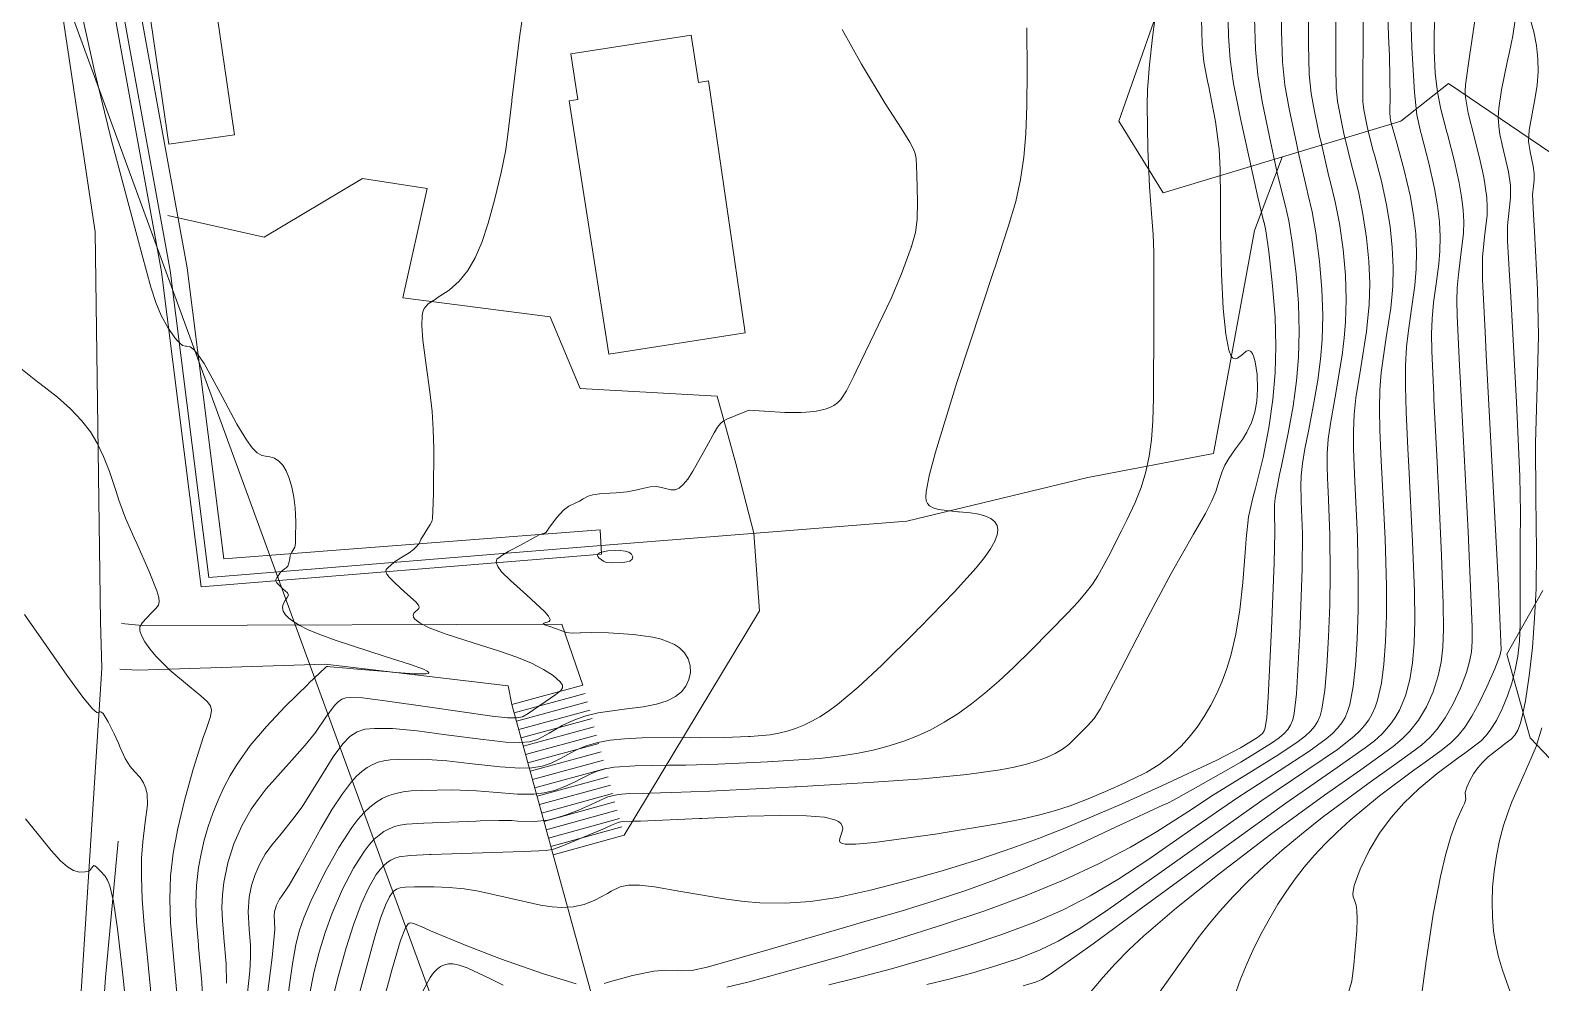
# Model space of a CAD drawing. Header units: metres. Extents: x 1233805 to 1234355, y 654698 to 655114.
# Drawn here: x 1234226.1 to 1234278.5, y 654851.9 to 654885 of the extents above; entities that cross this region are included whole.
import ezdxf

# ---------------------------------------------------------------- set-up
doc = ezdxf.new("R2010")
doc.units = ezdxf.units.M

msp = doc.modelspace()

# ---------------------------------------------------------------- linework, layer by layer
at = {"layer": 'ИИ_ГИДРОГРАФИЯ', "lineweight": 0, "elevation": 21.68}
msp.add_lwpolyline([(1234229.153, 654856.846), (1234228.714, 654852.122), (1234228.343, 654846.737), (1234227.74, 654840.98), (1234227.342, 654834.192), (1234226.877, 654828.079), (1234226.296, 654824.32)], dxfattribs=at)
at = {"layer": 'ИИ_ГОРИЗОНТАЛИ_ОСН', "lineweight": 0}
for points, elevation in [([(1234269.477, 654888.086), (1234269.492, 654884.935), (1234269.518, 654883.863), (1234269.603, 654883.055), (1234269.749, 654882.239), (1234270.001, 654881.05), (1234270.028, 654880.928), (1234270.101, 654880.597), (1234270.36, 654879.457), (1234270.402, 654879.294), (1234270.549, 654878.671), (1234270.676, 654877.94), (1234270.806, 654876.943), (1234270.886, 654875.985), (1234270.915, 654875.077), (1234270.892, 654874.228), (1234270.836, 654873.561), (1234270.742, 654872.835), (1234270.611, 654872.05), (1234270.42, 654871.057), (1234270.301, 654870.447), (1234270.216, 654869.936), (1234270.169, 654869.518), (1234270.155, 654869.155), (1234270.168, 654868.721), (1234270.173, 654868.62), (1234270.21, 654867.52), (1234270.204, 654866.29), (1234270.126, 654864.032), (1234270.005, 654861.958), (1234269.927, 654861.268), (1234269.874, 654861.049), (1234269.803, 654860.871), (1234269.707, 654860.717), (1234269.577, 654860.574), (1234269.401, 654860.426), (1234269.145, 654860.248), (1234268.075, 654859.587), (1234266.429, 654858.644), (1234265.609, 654858.197), (1234265.569, 654858.179), (1234265.373, 654858.092), (1234263.883, 654857.399), (1234263.755, 654857.338), (1234262.502, 654856.751), (1234261.449, 654856.279), (1234260.452, 654855.858), (1234259.518, 654855.491), (1234258.546, 654855.141), (1234257.473, 654854.786), (1234256.3, 654854.424), (1234254.8, 654853.986), (1234254.613, 654853.932), (1234252.311, 654853.262), (1234251.562, 654853.043), (1234249.571, 654852.481), (1234249.045, 654852.363), (1234248.695, 654852.345), (1234248.545, 654852.357), (1234248.131, 654852.378), (1234247.718, 654852.343), (1234246.983, 654852.192), (1234246.099, 654851.944), (1234245.999, 654851.912)], 27), ([(1234270.413, 654888.312), (1234270.428, 654884.485), (1234270.448, 654883.443), (1234270.515, 654882.772), (1234270.626, 654882.152), (1234270.819, 654881.246), (1234270.845, 654881.128), (1234270.892, 654880.916), (1234271.129, 654879.898), (1234271.175, 654879.726), (1234271.351, 654879.014), (1234271.493, 654878.264), (1234271.621, 654877.356), (1234271.7, 654876.473), (1234271.73, 654875.633), (1234271.709, 654874.844), (1234271.664, 654874.294), (1234271.59, 654873.695), (1234271.334, 654872.189), (1234271.182, 654871.332), (1234271.11, 654870.789), (1234271.073, 654870.293), (1234271.069, 654869.803), (1234271.094, 654869.154), (1234271.103, 654868.98), (1234271.165, 654867.468), (1234271.177, 654866.093), (1234271.157, 654865.04), (1234271.115, 654863.932), (1234271.056, 654862.908), (1234270.987, 654862.082), (1234270.89, 654861.424), (1234270.826, 654861.195), (1234270.744, 654861.002), (1234270.636, 654860.828), (1234270.496, 654860.662), (1234270.313, 654860.494), (1234270.069, 654860.305), (1234269.39, 654859.847), (1234268.239, 654859.135), (1234267.13, 654858.45), (1234266.234, 654857.867), (1234265.156, 654857.17), (1234264.245, 654856.634), (1234263.145, 654856.058), (1234261.949, 654855.504), (1234260.637, 654854.964), (1234259.202, 654854.435), (1234257.772, 654853.953), (1234256.09, 654853.424), (1234254.178, 654852.853), (1234252.163, 654852.28), (1234250.981, 654851.959), (1234250.252, 654851.779)], 27.5), ([(1234273.093, 654888.399), (1234273.202, 654884.764), (1234273.227, 654884.082), (1234273.257, 654882.587), (1234273.245, 654882.209), (1234273.241, 654882.124), (1234273.25, 654881.924), (1234273.281, 654881.792), (1234273.296, 654881.728), (1234273.301, 654881.709), (1234273.434, 654881.221), (1234273.458, 654881.139), (1234273.742, 654880.111), (1234273.945, 654879.236), (1234274.066, 654878.549), (1234274.142, 654877.901), (1234274.173, 654877.283), (1234274.161, 654876.692), (1234274.107, 654876.112), (1234273.994, 654875.31), (1234273.886, 654874.554), (1234273.825, 654873.985), (1234273.79, 654873.342), (1234273.786, 654872.61), (1234273.811, 654871.736), (1234273.872, 654870.455), (1234273.904, 654869.839), (1234274.033, 654867.227), (1234274.096, 654865.501), (1234274.108, 654864.495), (1234274.087, 654863.696), (1234274.03, 654863.032), (1234273.935, 654862.451), (1234273.781, 654861.882), (1234273.573, 654861.391), (1234273.446, 654861.167), (1234273.302, 654860.955), (1234273.141, 654860.753), (1234272.96, 654860.56), (1234272.707, 654860.33), (1234272.391, 654860.08), (1234271.299, 654859.315), (1234269.639, 654858.164), (1234267.685, 654856.758), (1234264.678, 654854.555), (1234262.954, 654853.29), (1234261.502, 654852.255), (1234261.179, 654852.054), (1234260.955, 654851.955), (1234260.534, 654851.825)], 29), ([(1234272.303, 654887.424), (1234272.32, 654884.6), (1234272.31, 654883.344), (1234272.306, 654882.912), (1234272.31, 654882.489), (1234272.338, 654882.207), (1234272.457, 654881.629), (1234272.479, 654881.528), (1234272.494, 654881.462), (1234272.666, 654880.78), (1234272.706, 654880.639), (1234272.949, 654879.73), (1234273.128, 654878.912), (1234273.25, 654878.158), (1234273.328, 654877.432), (1234273.359, 654876.737), (1234273.344, 654876.076), (1234273.272, 654875.328), (1234273.118, 654874.311), (1234272.944, 654873.1), (1234272.897, 654872.492), (1234272.882, 654871.839), (1234272.897, 654871.094), (1234272.946, 654870.021), (1234272.967, 654869.613), (1234273.076, 654867.329), (1234273.123, 654865.699), (1234273.124, 654864.675), (1234273.096, 654863.771), (1234273.039, 654862.989), (1234272.952, 654862.328), (1234272.819, 654861.733), (1234272.733, 654861.488), (1234272.632, 654861.265), (1234272.511, 654861.057), (1234272.367, 654860.859), (1234272.197, 654860.667), (1234271.996, 654860.475), (1234271.426, 654860.029), (1234270.398, 654859.334), (1234268.803, 654858.259), (1234266.135, 654856.359), (1234263.384, 654854.404), (1234262.472, 654853.802), (1234261.745, 654853.376), (1234261.1, 654853.062), (1234260.371, 654852.781), (1234259.612, 654852.53), (1234258.787, 654852.283), (1234257.963, 654852.061), (1234257.193, 654851.879)], 28.5), ([(1234276.408, 654886.783), (1234276.011, 654884.054), (1234275.958, 654883.726), (1234275.865, 654883.068), (1234275.857, 654882.855), (1234275.869, 654882.643), (1234275.963, 654882.093), (1234276.175, 654881.237), (1234276.177, 654881.228), (1234276.38, 654880.432), (1234276.503, 654879.867), (1234276.603, 654879.159), (1234276.619, 654878.842), (1234276.613, 654878.54), (1234276.54, 654877.903), (1234276.453, 654877.106), (1234276.453, 654876.308), (1234276.544, 654874.508), (1234276.588, 654873.706), (1234277.006, 654865.705), (1234277.099, 654863.477), (1234277.06, 654863.268), (1234276.883, 654862.821), (1234276.606, 654862.2), (1234276.335, 654861.645), (1234276.082, 654861.182), (1234275.85, 654860.814), (1234275.618, 654860.515), (1234275.354, 654860.253), (1234275.025, 654859.986), (1234274.465, 654859.583), (1234274.07, 654859.303), (1234272.883, 654858.416), (1234271.873, 654857.576), (1234271.419, 654857.161), (1234271.002, 654856.751), (1234270.622, 654856.346), (1234270.278, 654855.946), (1234269.964, 654855.544), (1234269.659, 654855.116), (1234269.364, 654854.661), (1234269.079, 654854.182), (1234268.805, 654853.679), (1234268.544, 654853.155), (1234268.297, 654852.614), (1234268.066, 654852.06), (1234267.847, 654851.443)], 30.5), ([(1234266.685, 654886.247), (1234266.737, 654884.48), (1234266.796, 654883.872), (1234266.935, 654883.142), (1234266.952, 654883.059), (1234267.196, 654881.804), (1234267.325, 654880.839), (1234267.364, 654880.139), (1234267.369, 654879.126), (1234267.372, 654877.905), (1234267.405, 654876.521), (1234267.467, 654875.319), (1234267.552, 654874.428), (1234267.655, 654873.867), (1234267.738, 654873.667), (1234267.785, 654873.61), (1234267.838, 654873.58), (1234267.895, 654873.576), (1234267.959, 654873.597), (1234268.129, 654873.725), (1234268.265, 654873.832), (1234268.357, 654873.858), (1234268.42, 654873.828), (1234268.478, 654873.752), (1234268.53, 654873.63), (1234268.575, 654873.466), (1234268.64, 654873.026), (1234268.657, 654872.521), (1234268.629, 654872.103), (1234268.559, 654871.72), (1234268.446, 654871.365), (1234268.286, 654871.03), (1234268.129, 654870.777), (1234267.893, 654870.446), (1234267.659, 654870.118), (1234267.52, 654869.883), (1234267.426, 654869.663), (1234267.329, 654869.355), (1234267.207, 654868.968), (1234267.074, 654868.642), (1234266.85, 654868.207), (1234266.44, 654867.496), (1234265.67, 654866.153), (1234264.848, 654864.616), (1234263.726, 654862.436), (1234263.664, 654862.315), (1234263.199, 654861.418), (1234262.995, 654861.103), (1234262.764, 654860.845), (1234262.336, 654860.414), (1234262.109, 654860.202), (1234261.893, 654860.038), (1234261.643, 654859.89), (1234261.357, 654859.755), (1234261.022, 654859.629), (1234260.64, 654859.515), (1234260.212, 654859.413), (1234259.735, 654859.321), (1234258.57, 654859.159), (1234257.047, 654859.011), (1234255.179, 654858.878), (1234252.661, 654858.736), (1234252.611, 654858.734), (1234252.183, 654858.711), (1234249.667, 654858.582), (1234248.347, 654858.53), (1234247.556, 654858.514), (1234246.874, 654858.499), (1234246.485, 654858.467), (1234246.128, 654858.383), (1234245.72, 654858.201), (1234245.526, 654858.106), (1234245.115, 654857.921), (1234244.719, 654857.767), (1234244.361, 654857.65), (1234244.046, 654857.574), (1234243.574, 654857.523), (1234243.002, 654857.545), (1234242.788, 654857.56), (1234242.348, 654857.568), (1234241.698, 654857.546), (1234241.557, 654857.54), (1234239.751, 654857.476), (1234239.731, 654857.476), (1234239.146, 654857.441), (1234238.928, 654857.404), (1234238.732, 654857.351), (1234238.542, 654857.275), (1234238.363, 654857.178), (1234238.193, 654857.057), (1234238.029, 654856.912), (1234237.853, 654856.721), (1234237.673, 654856.489), (1234237.303, 654855.908), (1234236.928, 654855.183), (1234236.571, 654854.354), (1234236.323, 654853.676), (1234236.115, 654852.997), (1234235.935, 654852.28), (1234235.77, 654851.465)], 25.5), ([(1234273.945, 654886.18), (1234274.008, 654884.37), (1234274.094, 654882.808), (1234274.176, 654882.031), (1234274.322, 654881.411), (1234274.33, 654881.381), (1234274.601, 654880.35), (1234274.794, 654879.48), (1234274.898, 654878.877), (1234274.962, 654878.324), (1234274.988, 654877.804), (1234274.978, 654877.308), (1234274.939, 654876.867), (1234274.857, 654876.254), (1234274.761, 654875.524), (1234274.711, 654874.952), (1234274.693, 654874.44), (1234274.696, 654873.853), (1234274.765, 654872.306), (1234274.773, 654872.159), (1234274.893, 654869.772), (1234274.909, 654869.433), (1234274.914, 654869.321), (1234275.03, 654866.755), (1234275.089, 654865.072), (1234275.099, 654864.202), (1234275.078, 654863.574), (1234275.021, 654863.058), (1234274.918, 654862.574), (1234274.74, 654862.024), (1234274.51, 654861.508), (1234274.236, 654861.045), (1234273.923, 654860.644), (1234273.669, 654860.389), (1234273.354, 654860.124), (1234272.239, 654859.323), (1234270.983, 654858.44), (1234269.109, 654857.073), (1234267.328, 654855.718), (1234265.851, 654854.538), (1234264.718, 654853.564), (1234264.197, 654853.075), (1234263.724, 654852.593), (1234263.292, 654852.114), (1234262.809, 654851.538)], 29.5), ([(1234227.901, 654885.475), (1234228.316, 654883.605), (1234228.91, 654881.189), (1234229.715, 654878.157), (1234229.808, 654877.814), (1234229.983, 654877.163), (1234230.285, 654876.061), (1234230.454, 654875.523), (1234230.641, 654875.07), (1234230.867, 654874.652), (1234231.114, 654874.299), (1234231.233, 654874.173), (1234231.27, 654874.135), (1234231.276, 654874.129), (1234231.383, 654874.038), (1234231.488, 654874.007), (1234231.514, 654874.006), (1234231.644, 654873.981), (1234231.778, 654873.88), (1234231.939, 654873.69), (1234232.125, 654873.408), (1234232.754, 654872.26), (1234233.263, 654871.311), (1234233.593, 654870.758), (1234233.791, 654870.489), (1234233.971, 654870.311), (1234234.135, 654870.217), (1234234.323, 654870.184), (1234234.406, 654870.177), (1234234.571, 654870.127), (1234234.723, 654870.026), (1234234.859, 654869.879), (1234234.975, 654869.686), (1234235.078, 654869.434), (1234235.166, 654869.125), (1234235.237, 654868.773), (1234235.283, 654868.403), (1234235.308, 654867.921), (1234235.298, 654867.361), (1234235.295, 654867.294), (1234235.292, 654867.162), (1234235.274, 654867.035), (1234235.172, 654866.867), (1234235.157, 654866.846), (1234235.117, 654866.755), (1234235.096, 654866.649), (1234235.064, 654866.485), (1234235.027, 654866.386), (1234234.968, 654866.32), (1234234.906, 654866.277), (1234234.774, 654866.172), (1234234.693, 654866.045), (1234234.651, 654865.972), (1234234.634, 654865.949), (1234234.604, 654865.882), (1234234.649, 654865.801), (1234234.858, 654865.601), (1234235.015, 654865.453), (1234235.055, 654865.381), (1234235.003, 654865.29), (1234234.934, 654865.191), (1234234.867, 654865.063), (1234234.848, 654864.943), (1234234.874, 654864.822), (1234234.947, 654864.7), (1234235.068, 654864.574), (1234235.236, 654864.448), (1234235.451, 654864.32), (1234235.714, 654864.19), (1234236.143, 654864.012), (1234236.703, 654863.807), (1234238.366, 654863.265), (1234239.279, 654862.973), (1234239.734, 654862.808), (1234239.867, 654862.744), (1234239.924, 654862.696), (1234239.906, 654862.662), (1234239.812, 654862.643), (1234239.411, 654862.647), (1234238.642, 654862.709), (1234238.557, 654862.717), (1234237.305, 654862.822), (1234237.07, 654862.841), (1234236.5, 654862.894), (1234236.432, 654862.902), (1234236.382, 654862.906), (1234236.35, 654862.883), (1234236.349, 654862.882), (1234235.747, 654862.309), (1234235.731, 654862.293), (1234234.934, 654861.52), (1234234.286, 654860.828), (1234233.73, 654860.158), (1234233.276, 654859.517), (1234233.035, 654859.119), (1234232.813, 654858.702), (1234232.61, 654858.267), (1234232.429, 654857.817), (1234232.269, 654857.353), (1234232.133, 654856.879), (1234232.021, 654856.402), (1234231.936, 654855.928), (1234231.865, 654855.309), (1234231.841, 654854.687), (1234231.861, 654854.051), (1234231.93, 654853.248), (1234231.936, 654853.186), (1234232.048, 654851.961), (1234232.084, 654851.162)], 23), ([(1234243.188, 654885.574), (1234243.064, 654884.718), (1234242.801, 654882.541), (1234242.795, 654882.496), (1234242.647, 654881.262), (1234242.574, 654880.764), (1234242.424, 654880.029), (1234242.202, 654879.074), (1234241.981, 654878.273), (1234241.755, 654877.604), (1234241.525, 654877.073), (1234241.269, 654876.636), (1234240.97, 654876.265), (1234240.629, 654875.957), (1234240.21, 654875.68), (1234240.17, 654875.656), (1234239.902, 654875.481), (1234239.823, 654875.401), (1234239.763, 654875.312), (1234239.718, 654875.203), (1234239.689, 654875.073), (1234239.673, 654874.73), (1234239.716, 654874.219), (1234239.833, 654873.347), (1234239.958, 654872.423), (1234240.032, 654871.741), (1234240.075, 654871.119), (1234240.097, 654870.46), (1234240.078, 654868.963), (1234240.077, 654868.94), (1234240.065, 654868.567), (1234240.044, 654868.027), (1234240.026, 654867.93), (1234239.962, 654867.822), (1234239.943, 654867.792), (1234239.64, 654867.302), (1234239.581, 654867.164), (1234239.582, 654867.164), (1234239.562, 654867.137), (1234239.532, 654867.105), (1234239.526, 654867.098), (1234239.386, 654866.958), (1234239.233, 654866.84), (1234238.953, 654866.67), (1234238.733, 654866.537), (1234238.591, 654866.41), (1234238.526, 654866.344), (1234238.509, 654866.331), (1234238.446, 654866.267), (1234238.432, 654866.197), (1234238.465, 654866.107), (1234238.546, 654865.995), (1234238.736, 654865.802), (1234239.081, 654865.492), (1234239.479, 654865.128), (1234239.559, 654865.032), (1234239.589, 654864.962), (1234239.575, 654864.91), (1234239.512, 654864.854), (1234239.455, 654864.81), (1234239.4, 654864.747), (1234239.379, 654864.683), (1234239.389, 654864.616), (1234239.432, 654864.546), (1234239.615, 654864.4), (1234239.927, 654864.246), (1234240.484, 654864.039), (1234241.454, 654863.727), (1234242.373, 654863.432), (1234242.976, 654863.221), (1234243.476, 654863.014), (1234243.896, 654862.802), (1234244.231, 654862.587), (1234244.47, 654862.376), (1234244.554, 654862.258), (1234244.561, 654862.164), (1234244.496, 654862.071), (1234244.329, 654861.936), (1234243.37, 654861.271), (1234243.167, 654861.159), (1234242.966, 654861.119), (1234242.653, 654861.126), (1234242.113, 654861.186), (1234239.877, 654861.505), (1234238.487, 654861.706), (1234237.625, 654861.815), (1234237.207, 654861.831), (1234237.037, 654861.814), (1234236.902, 654861.768), (1234236.772, 654861.683), (1234236.645, 654861.555), (1234236.353, 654861.145), (1234235.985, 654860.614), (1234235.635, 654860.17), (1234235.076, 654859.549), (1234234.283, 654858.657), (1234234, 654858.295), (1234233.764, 654857.955), (1234233.436, 654857.38), (1234233.164, 654856.754), (1234232.954, 654856.092), (1234232.815, 654855.419), (1234232.764, 654854.981), (1234232.747, 654854.541), (1234232.761, 654854.091), (1234232.809, 654853.523), (1234232.812, 654853.497), (1234232.889, 654852.594), (1234232.901, 654851.926)], 23.5), ([(1234265.111, 654885.427), (1234265.012, 654884.709), (1234264.914, 654883.76), (1234264.89, 654883.503), (1234264.871, 654883.318), (1234264.837, 654882.906), (1234264.831, 654882.361), (1234264.857, 654880.851), (1234264.91, 654879.538), (1234264.979, 654878.607), (1234265.034, 654877.884), (1234265.062, 654877.267), (1234265.063, 654874.993), (1234265.054, 654873.766), (1234265.053, 654873.343), (1234265.046, 654872.215), (1234265.022, 654871.426), (1234264.974, 654870.757), (1234264.901, 654870.192), (1234264.786, 654869.648), (1234264.624, 654869.115), (1234264.417, 654868.592), (1234264.125, 654867.982), (1234264.122, 654867.977), (1234263.935, 654867.602), (1234263.493, 654866.721), (1234263.122, 654866.044), (1234262.931, 654865.758), (1234262.719, 654865.477), (1234262.436, 654865.144), (1234262.069, 654864.747), (1234260.814, 654863.479), (1234260.192, 654862.868), (1234259.688, 654862.398), (1234259.203, 654861.978), (1234258.734, 654861.606), (1234258.26, 654861.267), (1234257.793, 654860.969), (1234257.328, 654860.712), (1234256.866, 654860.494), (1234256.39, 654860.309), (1234255.879, 654860.147), (1234255.332, 654860.007), (1234254.745, 654859.889), (1234254.132, 654859.794), (1234253.469, 654859.718), (1234251.846, 654859.605), (1234251.835, 654859.605), (1234251.664, 654859.596), (1234249.941, 654859.511), (1234248.831, 654859.481), (1234248.236, 654859.479), (1234247.07, 654859.464), (1234246.348, 654859.407), (1234246.039, 654859.35), (1234245.757, 654859.268), (1234245.493, 654859.161), (1234245.17, 654858.996), (1234245.015, 654858.915), (1234244.637, 654858.737), (1234244.281, 654858.609), (1234243.925, 654858.522), (1234243.563, 654858.477), (1234242.99, 654858.475), (1234242.151, 654858.544), (1234241.569, 654858.596), (1234240.735, 654858.628), (1234239.683, 654858.608), (1234239.31, 654858.59), (1234239.03, 654858.558), (1234238.774, 654858.504), (1234238.536, 654858.427), (1234238.305, 654858.321), (1234238.083, 654858.186), (1234237.87, 654858.021), (1234237.663, 654857.824), (1234237.459, 654857.592), (1234237.246, 654857.315), (1234236.794, 654856.624), (1234236.315, 654855.76), (1234235.832, 654854.765), (1234235.582, 654854.184), (1234235.423, 654853.725), (1234235.308, 654853.256), (1234235.194, 654852.594), (1234234.724, 654849.256)], 25), ([(1234268.556, 654885.385), (1234268.586, 654884.292), (1234268.668, 654883.419), (1234268.819, 654882.494), (1234269.066, 654881.267), (1234269.341, 654880.025), (1234269.601, 654878.948), (1234269.623, 654878.866), (1234269.741, 654878.359), (1234269.859, 654877.616), (1234269.992, 654876.522), (1234270.073, 654875.491), (1234270.1, 654874.519), (1234270.075, 654873.612), (1234270.005, 654872.807), (1234269.886, 654871.933), (1234269.72, 654870.995), (1234269.484, 654869.861), (1234269.419, 654869.563), (1234269.265, 654868.741), (1234269.241, 654868.506), (1234269.242, 654868.287), (1234269.244, 654868.243), (1234269.256, 654867.563), (1234269.231, 654866.487), (1234269.14, 654864.212), (1234269.022, 654861.835), (1234268.973, 654861.131), (1234268.919, 654860.777), (1234268.882, 654860.667), (1234268.832, 654860.582), (1234268.66, 654860.437), (1234268.066, 654860.087), (1234267.242, 654859.658), (1234265.361, 654858.775), (1234263.958, 654858.146), (1234261.973, 654857.298), (1234261.057, 654856.938), (1234260.171, 654856.611), (1234258.988, 654856.21), (1234257.725, 654855.818), (1234256.443, 654855.454), (1234255.231, 654855.144), (1234254.095, 654854.897), (1234253.153, 654854.753), (1234252.276, 654854.693), (1234251.399, 654854.712), (1234250.854, 654854.76), (1234250.24, 654854.838), (1234248.657, 654855.105), (1234247.748, 654855.263), (1234247.225, 654855.324), (1234246.849, 654855.322), (1234246.554, 654855.258), (1234246.244, 654855.112), (1234246.11, 654855.034), (1234245.682, 654854.802), (1234245.311, 654854.656), (1234244.928, 654854.57), (1234244.53, 654854.544), (1234244.192, 654854.566), (1234243.793, 654854.624), (1234242.669, 654854.878), (1234241.646, 654855.113), (1234241.142, 654855.193), (1234240.629, 654855.244), (1234240.108, 654855.267), (1234239.512, 654855.263), (1234239.473, 654855.263), (1234239.423, 654855.262), (1234239.104, 654855.252), (1234238.927, 654855.229), (1234238.796, 654855.183), (1234238.687, 654855.101), (1234238.551, 654854.92), (1234238.413, 654854.627), (1234238.25, 654854.176), (1234238.049, 654853.53), (1234237.454, 654851.37)], 26.5), ([(1234278.032, 654885.642), (1234278.236, 654884.913), (1234278.328, 654884.437), (1234278.376, 654883.978), (1234278.384, 654883.525), (1234278.35, 654883.059), (1234278.288, 654882.629), (1234278.179, 654882.06), (1234278.075, 654881.494), (1234278.052, 654881.103), (1234278.107, 654880.754), (1234278.109, 654880.745), (1234278.212, 654880.254), (1234278.244, 654879.993), (1234278.247, 654879.773), (1234278.223, 654879.552), (1234278.194, 654879.261), (1234278.225, 654878.58), (1234278.262, 654877.988), (1234278.365, 654875.969), (1234278.396, 654874.363), (1234278.347, 654872.618), (1234278.292, 654870.641), (1234278.309, 654868.768), (1234278.328, 654866.915), (1234278.312, 654865.599), (1234278.265, 654864.577), (1234278.186, 654863.563), (1234278.076, 654862.583), (1234277.943, 654861.715), (1234277.856, 654861.277), (1234277.769, 654860.942), (1234277.679, 654860.7), (1234277.577, 654860.524), (1234277.454, 654860.388), (1234277.247, 654860.23), (1234277.157, 654860.165), (1234276.658, 654859.767), (1234276.461, 654859.578), (1234276.298, 654859.394), (1234276.145, 654859.182), (1234276.012, 654858.951), (1234275.909, 654858.719), (1234275.858, 654858.533), (1234275.872, 654858.409), (1234275.883, 654858.308), (1234275.832, 654858.157), (1234275.776, 654858.042), (1234275.557, 654857.557), (1234275.361, 654857.011), (1234275.174, 654856.364), (1234275, 654855.622), (1234274.751, 654854.31), (1234274.498, 654852.691), (1234274.272, 654850.96)], 31.5), ([(1234260.656, 654885.046), (1234260.668, 654883.519), (1234260.656, 654882.356), (1234260.619, 654881.377), (1234260.553, 654880.563), (1234260.442, 654879.789), (1234260.27, 654879.024), (1234260.014, 654878.151), (1234259.547, 654876.729), (1234259.525, 654876.663), (1234258.234, 654872.747), (1234257.489, 654870.338), (1234257.27, 654869.512), (1234257.167, 654868.962), (1234257.156, 654868.78), (1234257.17, 654868.644), (1234257.208, 654868.549), (1234257.279, 654868.477), (1234257.411, 654868.404), (1234257.592, 654868.351), (1234258.26, 654868.27), (1234258.31, 654868.266), (1234258.705, 654868.228), (1234258.992, 654868.18), (1234259.228, 654868.114), (1234259.41, 654868.03), (1234259.544, 654867.922), (1234259.625, 654867.792), (1234259.655, 654867.641), (1234259.632, 654867.467), (1234259.547, 654867.248), (1234259.398, 654866.987), (1234259.183, 654866.681), (1234258.901, 654866.328), (1234258.143, 654865.487), (1234256.93, 654864.247), (1234256.875, 654864.192), (1234256.805, 654864.122), (1234255.629, 654862.951), (1234254.805, 654862.182), (1234254.093, 654861.588), (1234253.774, 654861.354), (1234253.475, 654861.158), (1234253.198, 654861.002), (1234252.919, 654860.867), (1234252.635, 654860.753), (1234252.347, 654860.661), (1234252.059, 654860.59), (1234251.76, 654860.537), (1234251.064, 654860.476), (1234251.059, 654860.476), (1234251.006, 654860.473), (1234250.177, 654860.437), (1234249.316, 654860.433), (1234249.005, 654860.436), (1234247.32, 654860.43), (1234246.708, 654860.399), (1234246.212, 654860.347), (1234245.775, 654860.266), (1234245.38, 654860.151), (1234245.02, 654860.002), (1234244.618, 654859.787), (1234244.505, 654859.723), (1234244.162, 654859.553), (1234243.848, 654859.45), (1234243.495, 654859.393), (1234243.079, 654859.38), (1234242.395, 654859.422), (1234241.326, 654859.542), (1234240.542, 654859.633), (1234239.701, 654859.69), (1234238.858, 654859.682), (1234238.576, 654859.667), (1234238.362, 654859.637), (1234238.162, 654859.584), (1234237.974, 654859.508), (1234237.785, 654859.401), (1234237.6, 654859.265), (1234237.417, 654859.098), (1234237.234, 654858.898), (1234236.924, 654858.492), (1234236.571, 654857.952), (1234236.176, 654857.283), (1234235.669, 654856.365), (1234235.411, 654855.893), (1234235.078, 654855.323), (1234234.81, 654854.931), (1234234.739, 654854.833), (1234234.635, 654854.629), (1234234.572, 654854.402), (1234234.559, 654854.25), (1234234.568, 654854.072), (1234234.568, 654854.069), (1234234.584, 654853.786), (1234234.484, 654852.818), (1234234.032, 654849.301)], 24.5), ([(1234277.581, 654885.244), (1234277.509, 654884.774), (1234277.397, 654884.211), (1234277.317, 654883.852), (1234277.114, 654882.9), (1234277.019, 654882.262), (1234277.003, 654881.94), (1234277.017, 654881.637), (1234277.059, 654881.346), (1234277.141, 654880.997), (1234277.142, 654880.991), (1234277.357, 654880.06), (1234277.424, 654879.576), (1234277.43, 654879.157), (1234277.382, 654878.728), (1234277.323, 654878.184), (1234277.326, 654877.662), (1234277.391, 654876.465), (1234277.434, 654875.727), (1234277.632, 654872.068), (1234277.746, 654869.494), (1234277.775, 654868.24), (1234277.766, 654867.176), (1234277.758, 654866.684), (1234277.765, 654865.822), (1234277.766, 654864.367), (1234277.735, 654863.786), (1234277.679, 654863.266), (1234277.593, 654862.786), (1234277.476, 654862.328), (1234277.326, 654861.88), (1234277.142, 654861.437), (1234276.936, 654861.029), (1234276.727, 654860.69), (1234276.574, 654860.493), (1234276.405, 654860.323), (1234275.845, 654859.899), (1234275.613, 654859.734), (1234274.885, 654859.188), (1234274.265, 654858.672), (1234273.732, 654858.165), (1234273.288, 654857.67), (1234272.885, 654857.123), (1234272.521, 654856.518), (1234272.21, 654855.877), (1234272.006, 654855.308), (1234271.961, 654855.022), (1234271.974, 654854.917), (1234272.014, 654854.797), (1234272.072, 654854.625), (1234272.102, 654854.444), (1234272.113, 654854.149), (1234272.1, 654853.739), (1234272, 654852.559), (1234271.921, 654851.995), (1234271.709, 654851.25)], 31), ([(1234225.66, 654873.324), (1234226.356, 654872.77), (1234226.434, 654872.712), (1234227.04, 654872.24), (1234227.494, 654871.839), (1234227.876, 654871.438), (1234228.184, 654871.037), (1234228.422, 654870.641), (1234228.642, 654870.182), (1234228.846, 654869.66), (1234229.074, 654868.972), (1234229.169, 654868.675), (1234229.398, 654868.047), (1234229.704, 654867.359), (1234229.792, 654867.167), (1234230.224, 654866.194), (1234230.489, 654865.523), (1234230.557, 654865.294), (1234230.573, 654865.14), (1234230.542, 654865.029), (1234230.449, 654864.911), (1234230.291, 654864.748), (1234229.98, 654864.413), (1234229.9, 654864.274), (1234229.9, 654864.148), (1234229.901, 654864.144), (1234229.902, 654864.139), (1234229.954, 654863.972), (1234230.075, 654863.757), (1234230.25, 654863.513), (1234230.458, 654863.26), (1234230.942, 654862.772), (1234231.623, 654862.208), (1234232.018, 654861.888), (1234232.235, 654861.692), (1234232.355, 654861.537), (1234232.386, 654861.383), (1234232.347, 654861.171), (1234232.21, 654860.756), (1234232.1, 654860.439), (1234231.75, 654859.341), (1234231.446, 654858.26), (1234231.214, 654857.287), (1234231.057, 654856.436), (1234230.965, 654855.636), (1234230.934, 654854.833), (1234230.961, 654854.011), (1234231.051, 654852.973), (1234231.064, 654852.843), (1234231.209, 654851.317)], 22.5), ([(1234245.972, 654866.556), (1234246.07, 654866.514), (1234246.241, 654866.502), (1234246.645, 654866.507), (1234246.785, 654866.527), (1234246.887, 654866.56), (1234246.97, 654866.625), (1234246.993, 654866.711), (1234246.952, 654866.797), (1234246.857, 654866.865), (1234246.727, 654866.905), (1234246.554, 654866.928), (1234246.131, 654866.918), (1234245.861, 654866.857), (1234245.789, 654866.813), (1234245.764, 654866.762), (1234245.777, 654866.719), (1234245.816, 654866.67), (1234245.972, 654866.556)], 24.5), ([(1234225.934, 654857.626), (1234226.338, 654857.124), (1234226.824, 654856.52), (1234227.151, 654856.16), (1234227.386, 654855.957), (1234227.605, 654855.827), (1234227.806, 654855.769), (1234228.004, 654855.779), (1234228.135, 654855.804)], 21.5), ([(1234228.135, 654855.804), (1234228.161, 654855.835), (1234228.269, 654855.966), (1234228.308, 654856.003), (1234228.344, 654855.991), (1234228.404, 654855.932), (1234228.486, 654855.849), (1234228.524, 654855.816), (1234228.693, 654855.637), (1234228.781, 654855.489), (1234228.857, 654855.301), (1234228.991, 654854.755), (1234229.13, 654853.804), (1234229.318, 654852.113), (1234229.522, 654850.12)], 21.5), ([(1234245.031, 654851.898), (1234243.891, 654852.241), (1234242.407, 654852.763), (1234241.213, 654853.227), (1234239.973, 654853.743), (1234239.656, 654853.882), (1234239.394, 654853.993), (1234239.293, 654854.018), (1234239.244, 654854.008), (1234239.199, 654853.977), (1234239.107, 654853.838), (1234238.94, 654853.399), (1234238.64, 654852.379), (1234237.987, 654849.979)], 27), ([(1234242.495, 654851.854), (1234242.06, 654852.069), (1234241.246, 654852.451), (1234240.977, 654852.544), (1234240.754, 654852.588), (1234240.598, 654852.59), (1234240.458, 654852.563), (1234240.328, 654852.504), (1234240.205, 654852.412), (1234240.086, 654852.286), (1234239.966, 654852.12), (1234239.708, 654851.647)], 27.5)]:
    msp.add_lwpolyline(points, dxfattribs=dict(at, elevation=elevation))
at = {"layer": 'ИИ_ГОРИЗОНТАЛИ_УТОЛЩ', "lineweight": 0}
for points, elevation in [([(1234271.383, 654886.613), (1234271.374, 654884.629), (1234271.37, 654883.701), (1234271.379, 654882.971), (1234271.427, 654882.489), (1234271.637, 654881.441), (1234271.662, 654881.328), (1234271.69, 654881.2), (1234271.897, 654880.339), (1234271.943, 654880.172), (1234272.152, 654879.367), (1234272.31, 654878.588), (1234272.435, 654877.761), (1234272.514, 654876.956), (1234272.544, 654876.187), (1234272.527, 654875.46), (1234272.433, 654874.524), (1234272.232, 654873.272), (1234272.063, 654872.216), (1234272.003, 654871.64), (1234271.978, 654871.066), (1234271.983, 654870.449), (1234272.02, 654869.588), (1234272.034, 654869.316), (1234272.12, 654867.406), (1234272.15, 654865.896), (1234272.141, 654864.856), (1234272.105, 654863.849), (1234272.047, 654862.947), (1234271.97, 654862.205), (1234271.855, 654861.58), (1234271.78, 654861.343), (1234271.689, 654861.135), (1234271.574, 654860.944), (1234271.431, 654860.762), (1234271.254, 654860.58), (1234271.033, 654860.39), (1234270.437, 654859.958), (1234269.403, 654859.287), (1234267.967, 654858.355), (1234266.344, 654857.234), (1234264.857, 654856.203), (1234263.815, 654855.519), (1234262.851, 654854.948), (1234261.921, 654854.469), (1234260.932, 654854.037), (1234259.787, 654853.608), (1234258.655, 654853.229), (1234257.353, 654852.826), (1234255.96, 654852.423), (1234254.678, 654852.079), (1234253.793, 654851.865)], 28), ([(1234267.62, 654885.836), (1234267.647, 654884.747), (1234267.702, 654883.95), (1234267.821, 654883.115), (1234268.067, 654881.907), (1234268.666, 654879.172), (1234268.877, 654878.305), (1234268.88, 654878.297), (1234268.941, 654878.014), (1234269.042, 654877.292), (1234269.179, 654876.098), (1234269.262, 654875.014), (1234269.293, 654874.006), (1234269.271, 654873.083), (1234269.191, 654872.161), (1234269.05, 654871.182), (1234268.848, 654870.155), (1234268.586, 654869.085), (1234268.496, 654868.754), (1234268.338, 654868.094), (1234268.258, 654867.329), (1234268.236, 654867.002), (1234268.146, 654865.818), (1234268.04, 654864.866), (1234267.902, 654864.019), (1234267.733, 654863.285), (1234267.596, 654862.833), (1234267.434, 654862.393), (1234267.249, 654861.967), (1234267.04, 654861.558), (1234266.809, 654861.167), (1234266.558, 654860.798), (1234266.29, 654860.455), (1234266.008, 654860.144), (1234265.638, 654859.8), (1234265.241, 654859.5), (1234264.819, 654859.244), (1234264.319, 654858.998), (1234264.314, 654858.995), (1234264.028, 654858.863), (1234263.462, 654858.606), (1234262.779, 654858.312), (1234262.157, 654858.074), (1234261.648, 654857.906), (1234261.109, 654857.759), (1234260.472, 654857.613), (1234259.709, 654857.462), (1234257.481, 654857.09), (1234255.371, 654856.799), (1234254.73, 654856.739), (1234254.357, 654856.74), (1234254.248, 654856.763), (1234254.183, 654856.802), (1234254.157, 654856.86), (1234254.167, 654856.941), (1234254.205, 654857.041), (1234254.257, 654857.181), (1234254.273, 654857.286), (1234254.257, 654857.378), (1234254.208, 654857.458), (1234254.121, 654857.529), (1234253.999, 654857.588), (1234253.64, 654857.674), (1234253.019, 654857.726), (1234252.121, 654857.737), (1234250.961, 654857.709), (1234249.383, 654857.637), (1234249.311, 654857.634), (1234247.263, 654857.544), (1234246.989, 654857.541), (1234246.621, 654857.527), (1234246.489, 654857.494), (1234246.26, 654857.396), (1234246.036, 654857.297), (1234244.529, 654856.67), (1234244.213, 654856.56), (1234244.052, 654856.531), (1234244.045, 654856.531), (1234243.998, 654856.528), (1234243.203, 654856.492), (1234240.003, 654856.384), (1234239.947, 654856.382), (1234239.271, 654856.353), (1234238.89, 654856.299), (1234238.737, 654856.253), (1234238.602, 654856.192), (1234238.478, 654856.111), (1234238.358, 654856.007), (1234238.228, 654855.863), (1234238.098, 654855.687), (1234237.838, 654855.24), (1234237.576, 654854.659), (1234237.31, 654853.942), (1234237.055, 654853.143), (1234236.799, 654852.239), (1234236.557, 654851.281)], 26), ([(1234274.807, 654885.363), (1234274.778, 654884.852), (1234274.78, 654884.256), (1234274.819, 654883.471), (1234274.893, 654882.816), (1234275.009, 654882.23), (1234275.218, 654881.431), (1234275.237, 654881.358), (1234275.485, 654880.413), (1234275.648, 654879.673), (1234275.731, 654879.187), (1234275.782, 654878.742), (1234275.804, 654878.323), (1234275.795, 654877.924), (1234275.698, 654877.079), (1234275.621, 654876.49), (1234275.582, 654876.029), (1234275.568, 654875.586), (1234275.575, 654875.06), (1234275.658, 654873.341), (1234275.681, 654872.932), (1234275.957, 654867.569), (1234276.094, 654864.275), (1234276.095, 654863.771), (1234276.07, 654863.41), (1234276.009, 654863.071), (1234275.9, 654862.698), (1234275.691, 654862.148), (1234275.437, 654861.604), (1234275.165, 654861.126), (1234274.887, 654860.729), (1234274.638, 654860.45), (1234274.339, 654860.18), (1234273.953, 654859.882), (1234273.29, 654859.411), (1234272.526, 654858.871), (1234270.9, 654857.665), (1234270.177, 654857.092), (1234269.507, 654856.532), (1234268.886, 654855.983), (1234268.319, 654855.449), (1234267.806, 654854.929), (1234267.346, 654854.424), (1234266.978, 654853.984), (1234266.602, 654853.499), (1234265.693, 654852.222), (1234264.936, 654851.151)], 30), ([(1234254.257, 654884.988), (1234254.922, 654883.786), (1234255.749, 654882.426), (1234256.293, 654881.571), (1234256.597, 654881.088), (1234256.726, 654880.845), (1234256.783, 654880.686), (1234256.817, 654880.514), (1234256.846, 654879.957), (1234256.861, 654879.017), (1234256.851, 654878.398), (1234256.8, 654877.948), (1234256.655, 654877.465), (1234256.65, 654877.45), (1234256.643, 654877.429), (1234256.314, 654876.519), (1234255.953, 654875.661), (1234255.227, 654874.152), (1234254.736, 654873.147), (1234254.653, 654872.969), (1234254.403, 654872.461), (1234254.201, 654872.164), (1234254.087, 654872.05), (1234253.962, 654871.956), (1234253.821, 654871.88), (1234253.661, 654871.821), (1234253.301, 654871.747), (1234252.835, 654871.711), (1234252.27, 654871.715), (1234251.56, 654871.757), (1234251.546, 654871.758), (1234251.024, 654871.793), (1234251.024, 654871.793), (1234251.024, 654871.793), (1234250.872, 654871.736), (1234250.252, 654871.481), (1234250.123, 654871.41), (1234250.029, 654871.328), (1234249.934, 654871.204), (1234249.813, 654871.006), (1234249.546, 654870.52), (1234249.078, 654869.681), (1234248.897, 654869.401), (1234248.743, 654869.211), (1234248.602, 654869.091), (1234248.462, 654869.032), (1234248.306, 654869.029), (1234248.084, 654869.081), (1234247.824, 654869.14), (1234247.596, 654869.132), (1234247.283, 654869.06), (1234247.146, 654869.025), (1234246.799, 654868.958), (1234246.411, 654868.922), (1234246.197, 654868.912), (1234245.837, 654868.893), (1234245.611, 654868.86), (1234245.448, 654868.807), (1234245.272, 654868.711), (1234245.146, 654868.639), (1234245.022, 654868.581), (1234244.776, 654868.458), (1234244.587, 654868.321), (1234244.345, 654868.063), (1234244.077, 654867.694), (1234244.021, 654867.608), (1234243.98, 654867.548), (1234243.946, 654867.531), (1234243.916, 654867.523), (1234243.741, 654867.468), (1234243.643, 654867.413), (1234243.435, 654867.293), (1234243.095, 654867.115), (1234242.692, 654866.903), (1234242.491, 654866.777), (1234242.401, 654866.717), (1234242.391, 654866.711), (1234242.284, 654866.624), (1234242.262, 654866.573), (1234242.259, 654866.514), (1234242.312, 654866.369), (1234242.444, 654866.189), (1234242.75, 654865.88), (1234243.305, 654865.384), (1234243.943, 654864.802), (1234244.074, 654864.647), (1234244.124, 654864.535), (1234244.121, 654864.496), (1234244.098, 654864.466), (1234243.99, 654864.431), (1234243.975, 654864.428), (1234243.889, 654864.395), (1234243.945, 654864.35), (1234244.117, 654864.292), (1234244.353, 654864.213), (1234244.478, 654864.157), (1234244.697, 654864.077), (1234244.885, 654864.06), (1234245.169, 654864.068), (1234245.185, 654864.069), (1234245.553, 654864.079), (1234246.153, 654864.066), (1234247.017, 654864.016), (1234247.693, 654863.916), (1234247.978, 654863.845), (1234248.225, 654863.76), (1234248.435, 654863.661), (1234248.607, 654863.548), (1234248.783, 654863.373), (1234248.909, 654863.166), (1234248.979, 654862.935), (1234248.99, 654862.692), (1234248.941, 654862.45), (1234248.834, 654862.223), (1234248.676, 654862.023), (1234248.474, 654861.859), (1234248.186, 654861.713), (1234247.814, 654861.598), (1234247.355, 654861.51), (1234246.688, 654861.424), (1234245.791, 654861.298), (1234245.36, 654861.19), (1234244.946, 654861.041), (1234244.546, 654860.853), (1234244.095, 654860.593), (1234243.994, 654860.532), (1234243.687, 654860.37), (1234243.416, 654860.29), (1234243.073, 654860.262), (1234242.596, 654860.283), (1234241.807, 654860.366), (1234240.526, 654860.535), (1234239.515, 654860.669), (1234238.665, 654860.752), (1234238.033, 654860.757), (1234237.699, 654860.725), (1234237.438, 654860.638), (1234237.186, 654860.474), (1234236.939, 654860.227), (1234236.606, 654859.771), (1234236.122, 654858.989), (1234235.523, 654858.032), (1234235.21, 654857.604), (1234234.799, 654857.1), (1234234.465, 654856.692), (1234234.251, 654856.394), (1234234.059, 654856.057), (1234233.899, 654855.692), (1234233.776, 654855.304), (1234233.694, 654854.91), (1234233.653, 654854.396), (1234233.689, 654853.797), (1234233.69, 654853.784), (1234233.734, 654853.246), (1234233.741, 654852.826), (1234233.711, 654852.338), (1234233.629, 654851.589)], 24), ([(1234225.896, 654864.704), (1234226.25, 654864.209), (1234226.471, 654863.892), (1234227.371, 654862.605), (1234227.927, 654861.84), (1234228.254, 654861.438), (1234228.406, 654861.304), (1234228.459, 654861.3), (1234228.473, 654861.307), (1234228.48, 654861.311), (1234228.487, 654861.314), (1234228.488, 654861.314), (1234228.489, 654861.315)], 22), ([(1234228.489, 654861.315), (1234228.494, 654861.318), (1234228.517, 654861.331), (1234228.533, 654861.332), (1234228.541, 654861.329), (1234228.565, 654861.32), (1234228.567, 654861.319), (1234228.623, 654861.275), (1234228.801, 654860.98), (1234228.998, 654860.596), (1234229.157, 654860.244), (1234229.216, 654860.096), (1234229.388, 654859.708), (1234229.567, 654859.435), (1234229.717, 654859.267), (1234229.907, 654859.05), (1234230.03, 654858.868), (1234230.113, 654858.676), (1234230.158, 654858.471), (1234230.16, 654858.108), (1234230.089, 654857.509), (1234230.002, 654856.823), (1234229.961, 654856.256), (1234229.955, 654855.609), (1234229.986, 654854.839), (1234230.053, 654853.937), (1234230.172, 654852.698), (1234230.197, 654852.442), (1234230.371, 654850.655)], 22), ([(1234278.518, 654860.773), (1234278.314, 654860.13), (1234278.149, 654859.724), (1234277.898, 654859.172), (1234277.473, 654858.21), (1234277.319, 654857.798), (1234277.188, 654857.391), (1234277.051, 654856.871), (1234276.94, 654856.333), (1234276.858, 654855.791), (1234276.808, 654855.253), (1234276.788, 654854.729), (1234276.8, 654854.219), (1234276.842, 654853.728), (1234276.915, 654853.259), (1234277.012, 654852.831), (1234277.145, 654852.372), (1234277.556, 654851.227)], 32)]:
    msp.add_lwpolyline(points, dxfattribs=dict(at, elevation=elevation))
at = {"layer": 'ИИ_ДОРОГИ_АД', "lineweight": 0}
for points in [[(1234204.633, 654725.364), (1234205.33, 654727.179), (1234209.72, 654739.854), (1234214.061, 654751.783), (1234220.686, 654773.379), (1234222.108, 654788.456), (1234223.692, 654798.595), (1234223.781, 654800.56), (1234224.768, 654811.23), (1234226.095, 654823.988), (1234228.587, 654862.845), (1234228.532, 654864.461), (1234228.354, 654877.978), (1234226.599, 654889.68), (1234225.273, 654897.871), (1234226.746, 654899.093), (1234227.715, 654899.282)], [(1234229.258, 654864.391), (1234229.984, 654864.322), (1234244.536, 654864.365), (1234245.262, 654862.26), (1234242.8, 654861.584), (1234242.674, 654862.234), (1234236.327, 654862.979), (1234229.831, 654862.772), (1234229.209, 654862.809)]]:
    msp.add_lwpolyline(points, dxfattribs=at)
at = {"layer": 'ИИ_ЛЭП_ВН', "lineweight": 0}
msp.add_lwpolyline([(1234249.351, 654825.911), (1234230.643, 654877.053), (1234219.422, 654907.631), (1234196.274, 654950.12), (1234161.978, 654934.825)], dxfattribs=at)
at = {"layer": 'ИИ_ОГРАДЫ', "lineweight": 0}
for points in [[(1234227.335, 654898.509), (1234228.027, 654891.007), (1234230.65, 654876.593), (1234232.03, 654865.67), (1234245.913, 654866.797), (1234245.866, 654867.641)], [(1234227.634, 654898.536), (1234228.324, 654891.048), (1234230.946, 654876.638), (1234232.292, 654865.992), (1234245.895, 654867.101)], [(1234228.231, 654898.591), (1234228.919, 654891.129), (1234231.539, 654876.73), (1234232.815, 654866.637), (1234245.866, 654867.641)], [(1234245.895, 654867.101), (1234256.492, 654867.941)]]:
    msp.add_lwpolyline(points, dxfattribs=at)
at = {"layer": 'ИИ_СООРУЖЕНИЕ', "lineweight": 0}
for points in [[(1234245.262, 654862.26), (1234242.8, 654861.584), (1234246.69, 654847.413), (1234249.152, 654848.089)], [(1234245.341, 654861.971), (1234242.879, 654861.295)], [(1234245.421, 654861.681), (1234242.959, 654861.006)], [(1234245.5, 654861.392), (1234243.038, 654860.716)], [(1234245.579, 654861.103), (1234243.118, 654860.427)], [(1234245.659, 654860.814), (1234243.197, 654860.138)], [(1234245.738, 654860.524), (1234243.276, 654859.848)], [(1234245.818, 654860.235), (1234243.356, 654859.559)], [(1234245.897, 654859.946), (1234243.435, 654859.27)], [(1234245.977, 654859.656), (1234243.515, 654858.981)], [(1234246.056, 654859.367), (1234243.594, 654858.691)], [(1234246.135, 654859.078), (1234243.674, 654858.402)], [(1234246.215, 654858.788), (1234243.753, 654858.113)], [(1234246.294, 654858.499), (1234243.832, 654857.823)], [(1234246.374, 654858.21), (1234243.912, 654857.534)], [(1234246.453, 654857.921), (1234243.991, 654857.245)], [(1234246.533, 654857.631), (1234244.071, 654856.955)], [(1234246.612, 654857.342), (1234244.15, 654856.666)], [(1234246.691, 654857.053), (1234244.23, 654856.377)]]:
    msp.add_lwpolyline(points, dxfattribs=at)
at = {"layer": 'ИИ_СТРОЕНИЕ', "lineweight": 0}
for points in [[(1234230.061, 654886.803), (1234230.909, 654881.01), (1234233.186, 654881.343), (1234232.339, 654887.136), (1234230.061, 654886.803)], [(1234244.792, 654882.519), (1234246.162, 654873.732), (1234250.888, 654874.469), (1234249.622, 654883.205), (1234249.27, 654883.155), (1234249.014, 654884.794), (1234244.844, 654884.143), (1234245.09, 654882.561), (1234244.792, 654882.519)]]:
    msp.add_lwpolyline(points, dxfattribs=at)
at = {"layer": 'ИИ_УГОДЬЯ', "lineweight": 0}
for points in [[(1234278.871, 654902.702), (1234277.054, 654901.349), (1234275.552, 654897.05), (1234272.682, 654894.709), (1234270.754, 654894.136), (1234265.733, 654887.181), (1234263.846, 654881.812), (1234265.389, 654879.327), (1234273.623, 654881.807), (1234275.272, 654883.121), (1234279.18, 654880.476)], [(1234256.492, 654867.941), (1234262.766, 654869.456), (1234267.128, 654870.286), (1234268.553, 654878.025), (1234269.506, 654880.567)], [(1234230.867, 654878.545), (1234234.211, 654877.79), (1234237.618, 654879.824), (1234239.859, 654879.482), (1234239.015, 654875.687), (1234244.128, 654875.028), (1234245.167, 654872.543), (1234249.921, 654872.278), (1234250.571, 654869.937), (1234251.193, 654867.521)], [(1234246.691, 654857.053), (1234251.381, 654864.838), (1234251.193, 654867.521)], [(1234278.546, 654865.536), (1234277.305, 654863.325), (1234278.11, 654860.428), (1234279.469, 654858.997)]]:
    msp.add_lwpolyline(points, dxfattribs=at)

doc.saveas('drawing.dxf')
